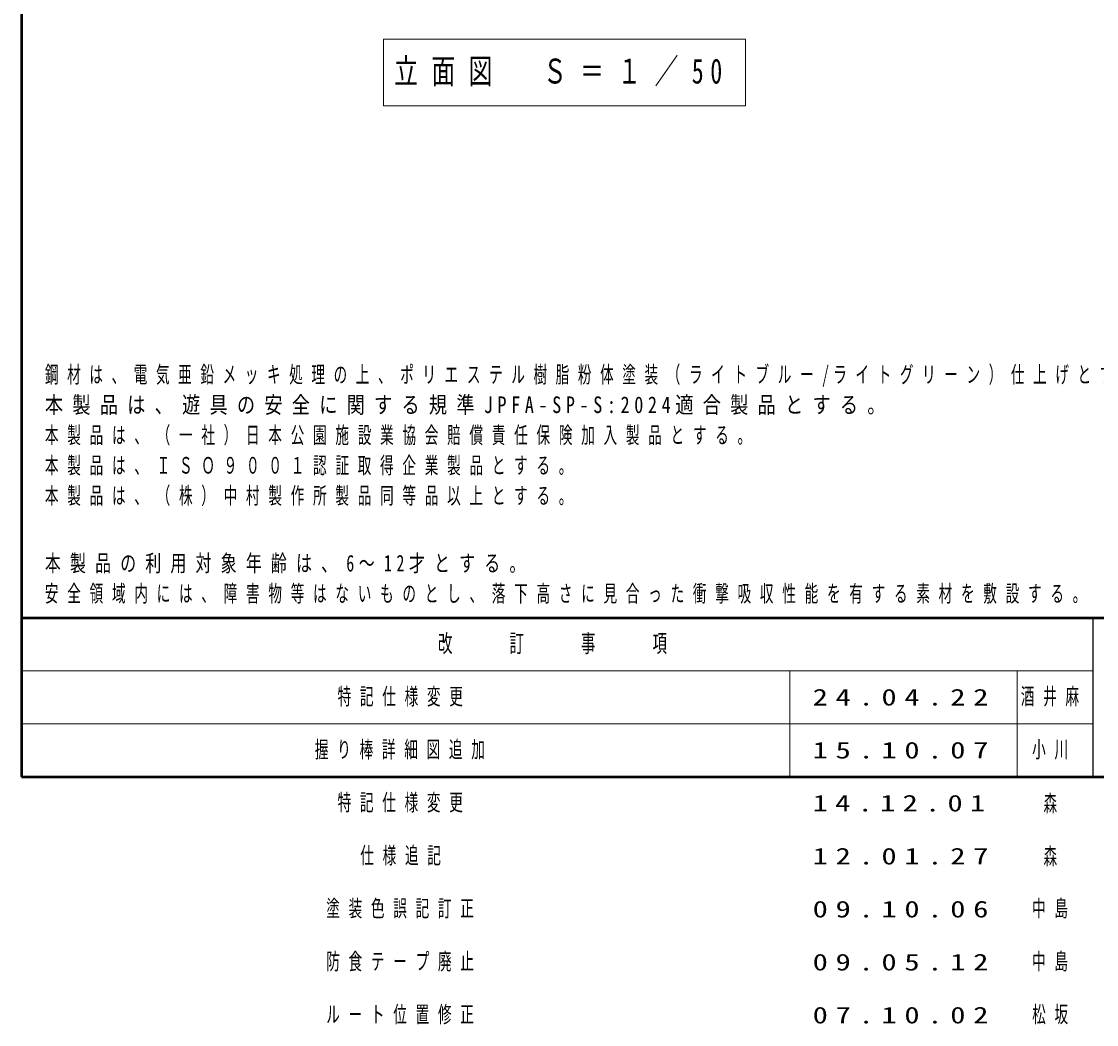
# Model space of a CAD drawing. Units: millimetres on the paper. Extents: x -385 to 0, y -33 to 267.
# Drawn here: x -385 to -243, y -32.7 to 99.8 of the extents above; entities that cross this region are included whole.
import ezdxf
from ezdxf.enums import TextEntityAlignment as Align

# ---------------------------------------------------------------- set-up
doc = ezdxf.new("R2010")
doc.units = ezdxf.units.MM
doc.layers.add('LY_1', color=7, linetype='Continuous', lineweight=25)
doc.layers.add('LY_13', color=7, linetype='Continuous', lineweight=13)
doc.styles.add('ＭＳ ゴシック', font='')
doc.styles.get('ＭＳ ゴシック').set_extended_font_data('MS Gothic')

msp = doc.modelspace()

# ---------------------------------------------------------------- linework, layer by layer
at = {"layer": 'LY_1', "lineweight": 13}
for p, q in [((-337.172, 97.441), (-337.172, 88.641)), ((-289.372, 97.441), (-337.172, 97.441)), ((-289.372, 88.641), (-289.372, 97.441)), ((-337.172, 88.641), (-289.372, 88.641))]:
    msp.add_line(p, q, dxfattribs=at)
at = {"layer": 'LY_13', "lineweight": 50}
for p, q in [((-385, 267), (-385, 0)), ((-385, 21), (0, 21)), ((-385, 0), (0, 0))]:
    msp.add_line(p, q, dxfattribs=at)
at = {"layer": 'LY_13', "lineweight": 25}
msp.add_line((-243.5, 21), (-243.5, 0), dxfattribs=at)
at = {"layer": 'LY_13'}
for p, q in [((-385, 14), (-243.5, 14)), ((-283.5, 14), (-283.5, 0)), ((-253.5, 14), (-253.5, 0)), ((-385, 7), (-243.5, 7))]:
    msp.add_line(p, q, dxfattribs=at)

# ---------------------------------------------------------------- texts
at = {"layer": 'LY_1', "style": 'ＭＳ ゴシック', "width": 0.6}
for p in [(-250, -3.5), (-250, -10.5)]:
    msp.add_text('森', height=2.199, dxfattribs=at).set_placement(p, align=Align.MIDDLE_LEFT)
at = {"layer": 'LY_1', "style": 'ＭＳ ゴシック'}
for s, insert, char_height, attachment_point in [('\\T1.56;\\W0.7;立面図\u3000Ｓ＝１／50', (-335.772, 93.041), 3.299, 4), ('\\T1.63;\\W0.6;鋼材は、電気亜鉛メッキ処理の上、ポリエステル樹脂粉体塗装（ライトブルー/ライトグリーン）仕上げとする。', (-381.909, 54.252), 2.199, 1), ('\\T1.51;\\W0.8;本製品は、遊具の安全に関する規準JPFA-SP-S:2024適合製品とする。', (-381.909, 50.252), 2.199, 1), ('\\T1.64;\\W0.6;本製品は、（一社）日本公園施設業協会賠償責任保険加入製品とする。', (-381.909, 46.252), 2.199, 1), ('\\T1.64;\\W0.6;本製品は、ＩＳＯ９００１認証取得企業製品とする。', (-381.909, 42.252), 2.199, 1), ('\\T1.64;\\W0.6;本製品は、（株）中村製作所製品同等品以上とする。', (-381.909, 38.252), 2.199, 1), ('\\T1.58;\\W0.7;本製品の利用対象年齢は、6～12才とする。', (-381.909, 26.868), 2.199, 7), ('\\T1.64;\\W0.6;安全領域内には、障害物等はないものとし、落下高さに見合った衝撃吸収性能を有する素材を敷設する。', (-381.909, 22.868), 2.199, 7), ('\\T1.64;\\W0.6;特記仕様変更', (-343.25, 10.5), 2.199, 4), ('\\T1.5;\\W1.35;24.04.22', (-280.5, 10.5), 2.199, 4), ('\\T1.64;\\W0.6;酒井麻', (-253, 10.5), 2.199, 4), ('\\T1.64;\\W0.6;握り棒詳細図追加', (-346.25, 3.5), 2.199, 4), ('\\T1.5;\\W1.35;15.10.07', (-280.5, 3.5), 2.199, 4), ('\\T1.64;\\W0.6;小川', (-251.5, 3.5), 2.199, 4), ('\\T1.64;\\W0.6;特記仕様変更', (-343.25, -3.5), 2.199, 4), ('\\T1.47;\\W1.35;14.12.01', (-280.5, -3.5), 2.199, 4), ('\\T1.64;\\W0.6;仕様追記', (-340.25, -10.5), 2.199, 4), ('\\T1.5;\\W1.35;12.01.27', (-280.5, -10.5), 2.199, 4), ('\\T1.64;\\W0.6;塗装色誤記訂正', (-344.75, -17.5), 2.199, 4), ('\\T1.5;\\W1.35;09.10.06', (-280.5, -17.5), 2.199, 4), ('\\T1.64;\\W0.6;中島', (-251.5, -17.5), 2.199, 4), ('\\T1.64;\\W0.6;防食テープ廃止', (-344.75, -24.5), 2.199, 4), ('\\T1.5;\\W1.35;09.05.12', (-280.5, -24.5), 2.199, 4), ('\\T1.64;\\W0.6;中島', (-251.5, -24.5), 2.199, 4), ('\\T1.64;\\W0.6;ルート位置修正', (-344.75, -31.5), 2.199, 4), ('\\T1.5;\\W1.35;07.10.02', (-280.5, -31.5), 2.199, 4), ('\\T1.64;\\W0.6;松坂', (-251.5, -31.5), 2.199, 4)]:
    msp.add_mtext(s, dxfattribs=dict(at, insert=insert, char_height=char_height, attachment_point=attachment_point))
at = {"layer": 'LY_13', "insert": (-314.25, 17.5), "char_height": 2.346, "attachment_point": 5, "style": 'ＭＳ ゴシック'}
msp.add_mtext('\\T1.64;\\W0.6;改\u3000\u3000訂\u3000\u3000事\u3000\u3000項', dxfattribs=at)

doc.saveas('drawing.dxf')
